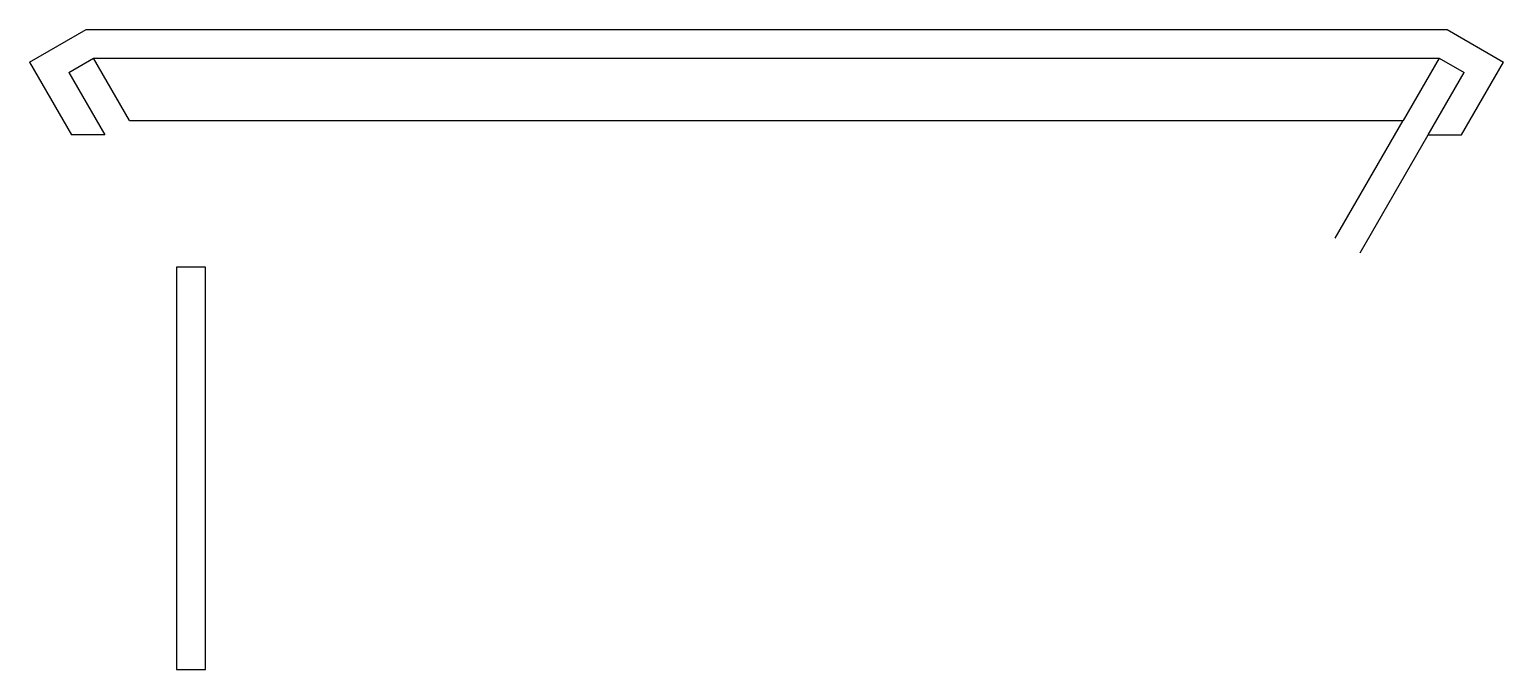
# Model space of a CAD drawing. Header units: millimetres. Extents: x -204 to -102, y -122 to -78.
import ezdxf

# ---------------------------------------------------------------- set-up
doc = ezdxf.new("R2010")
doc.units = ezdxf.units.MM
doc.layers.get('0').update_dxf_attribs({"linetype": 'CONTINUOUS'})

msp = doc.modelspace()

# ---------------------------------------------------------------- linework, layer by layer
for p, q in [((-203.97, -79.94), (-200.04, -77.67)), ((-200.04, -77.67), (-105.43, -77.67)), ((-105.43, -77.67), (-101.51, -79.94)), ((-201.24, -80.67), (-199.51, -79.67)), ((-197.01, -84), (-199.51, -79.67)), ((-199.51, -79.67), (-105.97, -79.67)), ((-105.97, -79.67), (-108.47, -84)), ((-105.97, -79.67), (-104.24, -80.67)), ((-203.97, -79.94), (-201.05, -85)), ((-201.24, -80.67), (-198.74, -85)), ((-106.74, -85), (-104.24, -80.67)), ((-104.43, -85), (-101.51, -79.94)), ((-197.01, -84), (-108.47, -84)), ((-113.2, -92.2), (-108.47, -84)), ((-198.74, -85), (-201.05, -85)), ((-111.47, -93.2), (-106.74, -85)), ((-106.74, -85), (-104.43, -85))]:
    msp.add_line(p, q)
msp.add_lwpolyline([(-193.74, -94.2), (-193.74, -122.2), (-191.74, -122.2), (-191.74, -94.2)], close=True)

doc.saveas('drawing.dxf')
